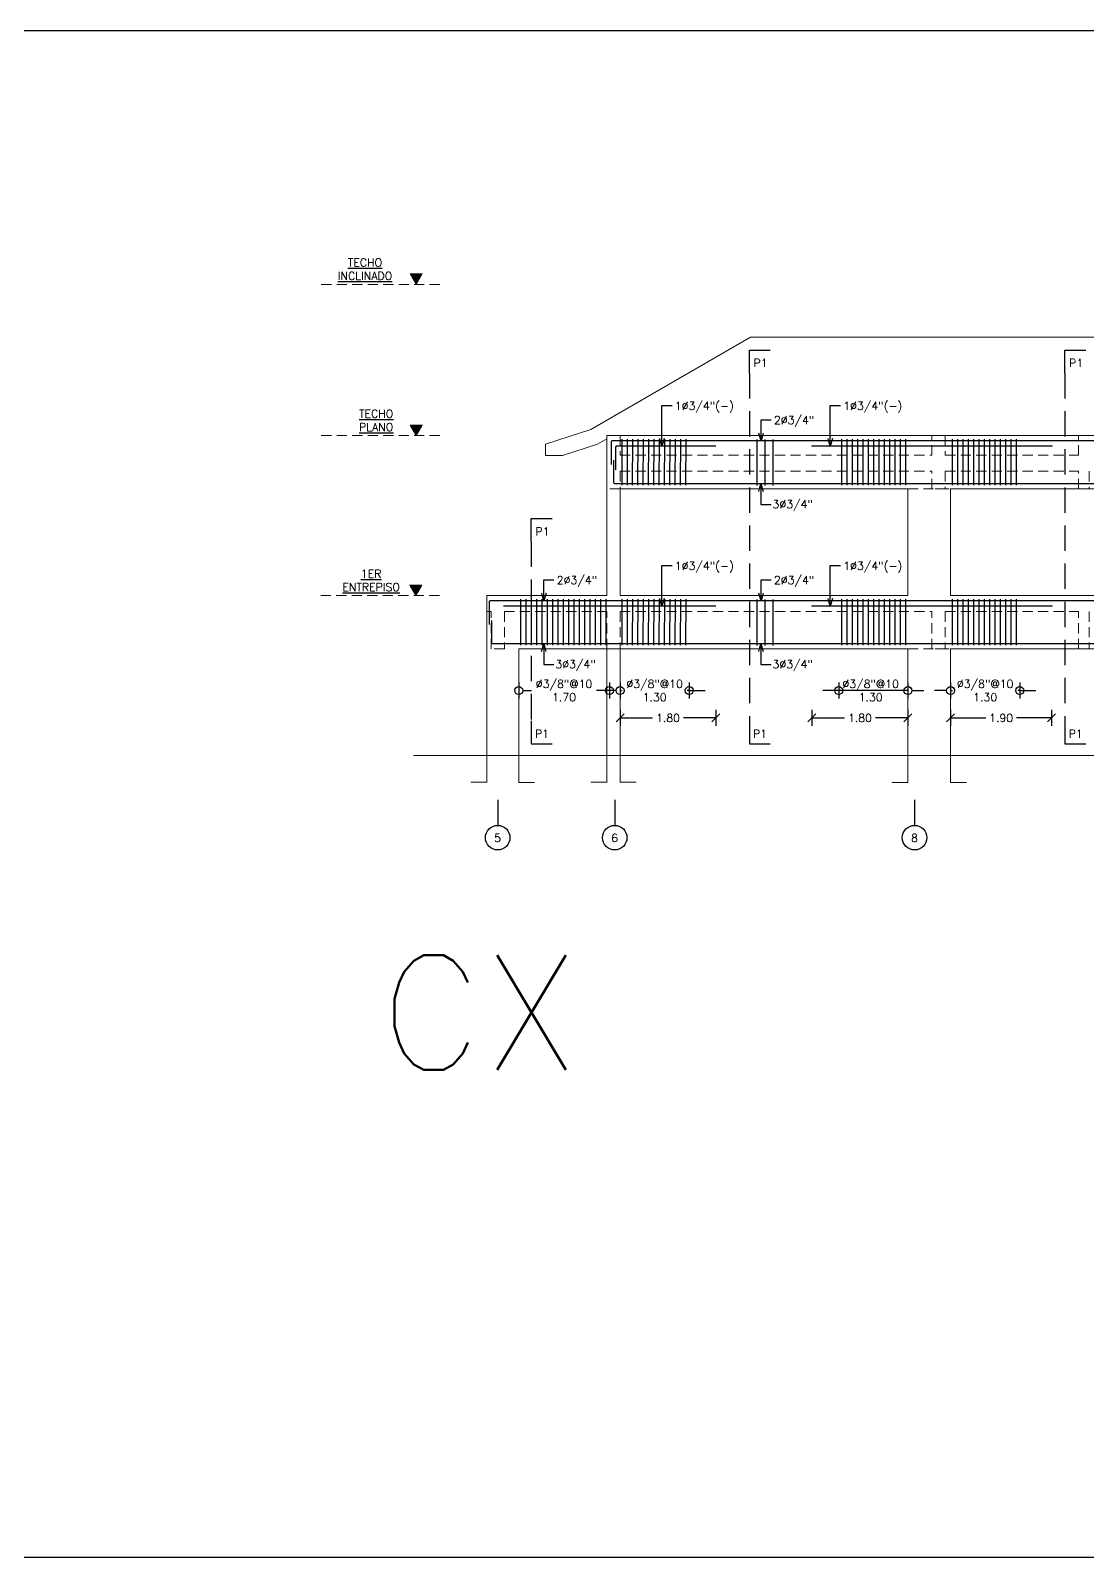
# Model space of a CAD drawing. Header units: metres. Extents: x -44 to 358, y -246 to 48.
# Drawn here: x 34.61 to 54.43, y -168.63 to -140.01 of the extents above; entities that cross this region are included whole.
import ezdxf

# ---------------------------------------------------------------- set-up
doc = ezdxf.new("R2010")
doc.units = ezdxf.units.M
doc.header["$LTSCALE"] = 0.3
doc.header["$PDMODE"] = 3
for name, pattern in [('CONTINUA', [0]), ('HIDDEN', [9.525, 6.35, -3.175]), ('HIDDEN2', [4.7625, 3.175, -1.5875])]:
    doc.linetypes.add(name, pattern=pattern)
for name, color, linetype in [('001-ACERO', 5, 'Continuous'), ('001-DIMLOSA', 4, 'Continuous'), ('001-DIMTEXTO', 4, 'Continuous'), ('001-EJES', 4, 'Continuous'), ('002-SECCION', 1, 'CONTINUA'), ('ACERO', 5, 'Continuous'), ('DIMPORTICO', 4, 'Continuous'), ('DIMTEXTO', 4, 'Continuous'), ('SECCION', 1, 'Continuous'), ('TEXTO1', 1, 'Continuous'), ('VIGA-LOSA', 1, 'Continuous')]:
    doc.layers.add(name, color=color, linetype=linetype)
doc.layers.add('Losa', color=8, linetype='HIDDEN', lineweight=18)
doc.styles.add('SIMPLEX', font='simplex_.ttf', dxfattribs={"height": 0.2})
doc.styles.add('SMPLEX', font='simplex.shx')
doc.dimstyles.new('BDIM-75', dxfattribs={"dimscale": 0.75, "dimtxt": 0.2, "dimasz": 0.2, "dimexe": 0.2, "dimexo": 0.2, "dimgap": 0.1, "dimtad": 0, "dimtih": 1, "dimtoh": 1, "dimzin": 0, "dimdsep": 46, "dimtxsty": 'SIMPLEX', "dimblk": 'OBLIQUE', "dimcen": 0.2, "dimdle": 0.2, "dimclrd": 4, "dimclre": 4, "dimclrt": 256, "dimadec": 0, "dimazin": 0, "dimtfac": 1, "dimtofl": 0, "dimtmove": 1, "dimatfit": 3, "dimldrblk": 'OPEN30', "dimfxl": 0.15, "dimtfill": 1, "dimtolj": 1, "dimtzin": 0, "dimlwd": -1, "dimlwe": -1, "dimarcsym": 0})
doc.dimstyles.new('DIM-75', dxfattribs={"dimscale": 0.75, "dimtxt": 0.2, "dimasz": 0.2, "dimexe": 0.2, "dimexo": 0.2, "dimgap": 0.1, "dimtad": 0, "dimtih": 1, "dimtoh": 1, "dimzin": 0, "dimdsep": 46, "dimtxsty": 'SMPLEX', "dimblk1": 'OBLIQUE', "dimblk2": 'OBLIQUE', "dimsah": 1, "dimcen": 0.2, "dimclrd": 4, "dimclre": 4, "dimclrt": 4, "dimadec": 0, "dimazin": 0, "dimtfac": 1, "dimtmove": 0, "dimatfit": 3, "dimldrblk": 'OBLIQUE', "dimfxl": 0.2, "dimfxlon": 1, "dimtfill": 1, "dimtolj": 1, "dimtzin": 0, "dimarcsym": 0})

# ---------------------------------------------------------------- blocks, each defined once
blk = doc.blocks.new('A$C2BC87D2B')
at = {"layer": '001-DIMTEXTO', "lineweight": 0}
h = blk.add_hatch(color=4, dxfattribs=at)
h.dxf.hatch_style = 1
h.paths.add_polyline_path([(0, 0), (0.112, 0.194), (-0.112, 0.194)])
at = {"layer": '001-DIMTEXTO', "color": 4, "lineweight": 0, "flags": 128}
blk.add_lwpolyline([(0, 0), (0.112, 0.194), (-0.112, 0.194)], close=True, dxfattribs=at)
blk = doc.blocks.new('_OBLIQUE')
at = {"color": 0, "linetype": 'ByBlock'}
blk.add_line((-0.5, -0.5), (0.5, 0.5), dxfattribs=at)
blk = doc.blocks.new('_Open30')
at = {"color": 0, "lineweight": -2}
for p, q in [((-1, 0.27), (0, 0)), ((0, 0), (-1, -0.27)), ((0, 0), (-1, 0))]:
    blk.add_line(p, q, dxfattribs=at)
blk = doc.blocks.new('*U858')
at = {"layer": '001-ACERO'}
blk.add_line((-0.001, -0.435), (0.001, 0.428), dxfattribs=at)
blk = doc.blocks.new('*U859')
at = {"layer": 'VIGA-LOSA', "color": 0, "linetype": 'ByBlock', "lineweight": -2, "transparency": 16777216}
for p in [(0, 0), (0.1, 0), (0.2, 0), (0.3, 0), (0.4, 0), (0.5, 0), (0.6, 0), (0.7, 0), (0.8, 0), (0.9, 0), (1, 0), (1.1, 0), (1.2, 0), (1.3, 0), (1.4, 0), (1.5, 0), (1.6, 0)]:
    blk.add_blockref('*U858', p, dxfattribs=at)
blk = doc.blocks.new('_DotBlank')
at = {"color": 0, "linetype": 'ByBlock', "lineweight": -2}
blk.add_line((-0.5, 0), (-1, 0), dxfattribs=at)
blk.add_circle((0, 0), 0.5, dxfattribs=at)
blk = doc.blocks.new('_Origin')
at = {"color": 0, "linetype": 'ByBlock', "lineweight": -2}
blk.add_line((0, 0), (-1, 0), dxfattribs=at)
blk.add_circle((0, 0), 0.5, dxfattribs=at)
blk = doc.blocks.new('*D860')
at = {"layer": '001-DIMTEXTO', "color": 4, "lineweight": -2, "transparency": 16777216}
for p, q in [((43.765, -152.234), (43.765, -152.534)), ((45.465, -152.234), (45.465, -152.534)), ((43.915, -152.384), (44.004, -152.384)), ((45.315, -152.384), (45.226, -152.384))]:
    blk.add_line(p, q, dxfattribs=at)
at = {"layer": 'DEFPOINTS', "color": 0, "transparency": 16777216}
for p in [(43.765, -151.604), (45.465, -151.604), (45.465, -152.384)]:
    blk.add_point(p, dxfattribs=at)
at = {"layer": '001-DIMTEXTO', "color": 4, "lineweight": -2, "transparency": 16777216, "xscale": 0.15, "yscale": 0.15, "zscale": 0.15, "rotation": 180}
blk.add_blockref('_DotBlank', (43.765, -152.384), dxfattribs=at)
at = {"layer": '001-DIMTEXTO', "color": 4, "lineweight": -2, "transparency": 16777216, "xscale": 0.15, "yscale": 0.15, "zscale": 0.15}
blk.add_blockref('_Origin', (45.465, -152.384), dxfattribs=at)
at = {"layer": '001-DIMTEXTO', "color": 4, "transparency": 16777216, "insert": (44.615, -152.384), "char_height": 0.15, "attachment_point": 5, "style": 'SMPLEX'}
blk.add_mtext('\\A1;∅3/8"@10\\P1.70', dxfattribs=at)
blk = doc.blocks.new('*D861')
at = {"layer": '001-DIMTEXTO', "color": 4, "lineweight": -2, "transparency": 16777216}
for p, q in [((49.767, -152.234), (49.767, -152.534)), ((51.065, -152.234), (51.065, -152.534)), ((49.617, -152.384), (49.467, -152.384)), ((51.065, -152.384), (49.767, -152.384)), ((51.215, -152.384), (51.365, -152.384))]:
    blk.add_line(p, q, dxfattribs=at)
at = {"layer": 'DEFPOINTS', "color": 0, "transparency": 16777216}
for p in [(49.767, -151.604), (51.065, -151.604), (49.767, -152.384)]:
    blk.add_point(p, dxfattribs=at)
at = {"layer": '001-DIMTEXTO', "color": 4, "lineweight": -2, "transparency": 16777216, "xscale": 0.15, "yscale": 0.15, "zscale": 0.15}
blk.add_blockref('_Origin', (49.767, -152.384), dxfattribs=at)
at = {"layer": '001-DIMTEXTO', "color": 4, "lineweight": -2, "transparency": 16777216, "xscale": 0.15, "yscale": 0.15, "zscale": 0.15, "rotation": 180}
blk.add_blockref('_DotBlank', (51.065, -152.384), dxfattribs=at)
at = {"layer": '001-DIMTEXTO', "color": 4, "transparency": 16777216, "insert": (50.366, -152.384), "char_height": 0.15, "attachment_point": 5, "style": 'SMPLEX'}
blk.add_mtext('\\A1;∅3/8"@10\\P1.30', dxfattribs=at)
blk = doc.blocks.new('*U862')
at = {"layer": '001-ACERO'}
blk.add_line((-0.001, -0.435), (0.001, 0.428), dxfattribs=at)
blk = doc.blocks.new('*U863')
at = {"layer": 'VIGA-LOSA', "color": 0, "linetype": 'ByBlock', "lineweight": -2, "transparency": 16777216}
for p in [(0, 0), (0.1, 0), (0.2, 0), (0.3, 0), (0.4, 0), (0.5, 0), (0.6, 0), (0.7, 0), (0.8, 0), (0.9, 0), (1, 0), (1.1, 0), (1.2, 0)]:
    blk.add_blockref('*U862', p, dxfattribs=at)
blk = doc.blocks.new('*U864')
at = {"layer": '001-ACERO'}
blk.add_line((-0.001, -0.685), (0.001, 0.175), dxfattribs=at)
blk = doc.blocks.new('*U865')
at = {"layer": 'VIGA-LOSA', "color": 0, "linetype": 'ByBlock', "lineweight": -2, "transparency": 16777216}
for p in [(0, 0), (0.15, 0), (0.3, 0)]:
    blk.add_blockref('*U864', p, dxfattribs=at)
blk = doc.blocks.new('*U868')
at = {"layer": '001-ACERO'}
blk.add_line((-0.001, -0.435), (0.001, 0.428), dxfattribs=at)
blk = doc.blocks.new('*U869')
at = {"layer": 'VIGA-LOSA', "color": 0, "linetype": 'ByBlock', "lineweight": -2, "transparency": 16777216}
for p in [(0, 0), (0.1, 0), (0.2, 0), (0.3, 0), (0.4, 0), (0.5, 0), (0.6, 0), (0.7, 0), (0.8, 0), (0.9, 0), (1, 0), (1.1, 0), (1.2, 0)]:
    blk.add_blockref('*U868', p, dxfattribs=at)
blk = doc.blocks.new('*D870')
at = {"layer": '001-DIMTEXTO', "color": 4, "lineweight": -2, "transparency": 16777216}
for p, q in [((51.865, -152.234), (51.865, -152.534)), ((53.162, -152.234), (53.162, -152.534)), ((51.715, -152.384), (51.565, -152.384)), ((51.865, -152.384), (51.903, -152.384)), ((53.162, -152.384), (53.124, -152.384)), ((53.312, -152.384), (53.462, -152.384))]:
    blk.add_line(p, q, dxfattribs=at)
at = {"layer": 'DEFPOINTS', "color": 0, "transparency": 16777216}
for p in [(51.865, -151.604), (53.162, -151.604), (53.162, -152.384)]:
    blk.add_point(p, dxfattribs=at)
at = {"layer": '001-DIMTEXTO', "color": 4, "lineweight": -2, "transparency": 16777216, "xscale": 0.15, "yscale": 0.15, "zscale": 0.15}
blk.add_blockref('_DotBlank', (51.865, -152.384), dxfattribs=at)
at = {"layer": '001-DIMTEXTO', "color": 4, "lineweight": -2, "transparency": 16777216, "xscale": 0.15, "yscale": 0.15, "zscale": 0.15, "rotation": 180}
blk.add_blockref('_Origin', (53.162, -152.384), dxfattribs=at)
at = {"layer": '001-DIMTEXTO', "color": 4, "transparency": 16777216, "insert": (52.514, -152.384), "char_height": 0.15, "attachment_point": 5, "style": 'SMPLEX'}
blk.add_mtext('\\A1;∅3/8"@10\\P1.30', dxfattribs=at)
blk = doc.blocks.new('*U933')
at = {"color": 8, "linetype": 'HIDDEN2', "ltscale": 0.5}
blk.add_line((0, 3.076), (0, -3.444), dxfattribs=at)
at = {"color": 6, "linetype": 'CONTINUA'}
for points in [[(0, 3.076), (0, 3.507), (0.391, 3.507)], [(0, -3.444), (0, -3.875), (0.391, -3.875)]]:
    blk.add_lwpolyline(points, dxfattribs=at)
at = {"color": 4, "style": 'SMPLEX'}
for tag, p in [('P##', (0.078, 3.19)), ('P#', (0.069, -3.76))]:
    blk.add_attdef(tag, p, '', height=0.15, dxfattribs=at)
blk = doc.blocks.new('*U1468')
at = {"layer": '001-ACERO'}
blk.add_line((-0.001, -0.435), (0.001, 0.428), dxfattribs=at)
blk = doc.blocks.new('*U1469')
at = {"layer": 'VIGA-LOSA', "color": 0, "linetype": 'ByBlock', "lineweight": -2, "transparency": 16777216}
for p in [(0, 0), (0.1, 0), (0.2, 0), (0.3, 0), (0.4, 0), (0.5, 0), (0.6, 0), (0.7, 0), (0.8, 0), (0.9, 0), (1, 0), (1.1, 0), (1.2, 0)]:
    blk.add_blockref('*U1468', p, dxfattribs=at)
blk = doc.blocks.new('*D1470')
at = {"layer": '001-DIMTEXTO', "color": 4, "lineweight": -2, "transparency": 16777216}
for p, q in [((45.665, -152.234), (45.665, -152.534)), ((46.962, -152.234), (46.962, -152.534)), ((45.515, -152.384), (45.365, -152.384)), ((45.665, -152.384), (45.703, -152.384)), ((46.962, -152.384), (46.924, -152.384)), ((47.112, -152.384), (47.262, -152.384))]:
    blk.add_line(p, q, dxfattribs=at)
at = {"layer": 'DEFPOINTS', "color": 0, "transparency": 16777216}
for p in [(45.665, -151.604), (46.962, -151.604), (46.962, -152.384)]:
    blk.add_point(p, dxfattribs=at)
at = {"layer": '001-DIMTEXTO', "color": 4, "lineweight": -2, "transparency": 16777216, "xscale": 0.15, "yscale": 0.15, "zscale": 0.15}
blk.add_blockref('_DotBlank', (45.665, -152.384), dxfattribs=at)
at = {"layer": '001-DIMTEXTO', "color": 4, "lineweight": -2, "transparency": 16777216, "xscale": 0.15, "yscale": 0.15, "zscale": 0.15, "rotation": 180}
blk.add_blockref('_Origin', (46.962, -152.384), dxfattribs=at)
at = {"layer": '001-DIMTEXTO', "color": 4, "transparency": 16777216, "insert": (46.314, -152.384), "char_height": 0.15, "attachment_point": 5, "style": 'SMPLEX'}
blk.add_mtext('\\A1;∅3/8"@10\\P1.30', dxfattribs=at)
blk = doc.blocks.new('*D1474')
at = {"layer": '001-DIMTEXTO', "color": 4, "lineweight": -2, "transparency": 16777216}
for p, q in [((45.665, -152.748), (45.665, -153.048)), ((47.465, -152.748), (47.465, -153.048)), ((45.665, -152.898), (46.276, -152.898)), ((47.465, -152.898), (46.854, -152.898))]:
    blk.add_line(p, q, dxfattribs=at)
at = {"layer": 'DEFPOINTS', "color": 0, "transparency": 16777216}
for p in [(45.665, -151.604), (47.465, -151.604), (47.465, -152.898)]:
    blk.add_point(p, dxfattribs=at)
at = {"layer": '001-DIMTEXTO', "color": 4, "lineweight": -2, "transparency": 16777216, "xscale": 0.15, "yscale": 0.15, "zscale": 0.15, "rotation": 180}
blk.add_blockref('_OBLIQUE', (45.665, -152.898), dxfattribs=at)
at = {"layer": '001-DIMTEXTO', "color": 4, "lineweight": -2, "transparency": 16777216, "xscale": 0.15, "yscale": 0.15, "zscale": 0.15}
blk.add_blockref('_OBLIQUE', (47.465, -152.898), dxfattribs=at)
at = {"layer": '001-DIMTEXTO', "color": 4, "transparency": 16777216, "insert": (46.565, -152.898), "char_height": 0.15, "attachment_point": 5, "style": 'SMPLEX', "bg_fill": 3, "box_fill_scale": 1.1, "bg_fill_color": 256, "bg_fill_true_color": 13158600, "bg_fill_transparency": 0}
blk.add_mtext('\\A1;1.80', dxfattribs=at)
blk = doc.blocks.new('*D1475')
at = {"layer": '001-DIMTEXTO', "color": 4, "lineweight": -2, "transparency": 16777216}
for p, q in [((49.265, -152.748), (49.265, -153.048)), ((51.065, -152.748), (51.065, -153.048)), ((49.265, -152.898), (49.876, -152.898)), ((51.065, -152.898), (50.454, -152.898))]:
    blk.add_line(p, q, dxfattribs=at)
at = {"layer": 'DEFPOINTS', "color": 0, "transparency": 16777216}
for p in [(49.265, -151.604), (51.065, -151.604), (51.065, -152.898)]:
    blk.add_point(p, dxfattribs=at)
at = {"layer": '001-DIMTEXTO', "color": 4, "lineweight": -2, "transparency": 16777216, "xscale": 0.15, "yscale": 0.15, "zscale": 0.15, "rotation": 180}
blk.add_blockref('_OBLIQUE', (49.265, -152.898), dxfattribs=at)
at = {"layer": '001-DIMTEXTO', "color": 4, "lineweight": -2, "transparency": 16777216, "xscale": 0.15, "yscale": 0.15, "zscale": 0.15}
blk.add_blockref('_OBLIQUE', (51.065, -152.898), dxfattribs=at)
at = {"layer": '001-DIMTEXTO', "color": 4, "transparency": 16777216, "insert": (50.165, -152.898), "char_height": 0.15, "attachment_point": 5, "style": 'SMPLEX', "bg_fill": 3, "box_fill_scale": 1.1, "bg_fill_color": 256, "bg_fill_true_color": 13158600, "bg_fill_transparency": 0}
blk.add_mtext('\\A1;1.80', dxfattribs=at)
blk = doc.blocks.new('*D1477')
at = {"layer": '001-DIMTEXTO', "color": 4, "lineweight": -2, "transparency": 16777216}
for p, q in [((51.865, -152.748), (51.865, -153.048)), ((53.761, -152.748), (53.761, -153.048)), ((51.865, -152.898), (52.524, -152.898)), ((53.761, -152.898), (53.102, -152.898))]:
    blk.add_line(p, q, dxfattribs=at)
at = {"layer": 'DEFPOINTS', "color": 0, "transparency": 16777216}
for p in [(51.865, -151.604), (53.761, -151.604), (53.761, -152.898)]:
    blk.add_point(p, dxfattribs=at)
at = {"layer": '001-DIMTEXTO', "color": 4, "lineweight": -2, "transparency": 16777216, "xscale": 0.15, "yscale": 0.15, "zscale": 0.15, "rotation": 180}
blk.add_blockref('_OBLIQUE', (51.865, -152.898), dxfattribs=at)
at = {"layer": '001-DIMTEXTO', "color": 4, "lineweight": -2, "transparency": 16777216, "xscale": 0.15, "yscale": 0.15, "zscale": 0.15}
blk.add_blockref('_OBLIQUE', (53.761, -152.898), dxfattribs=at)
at = {"layer": '001-DIMTEXTO', "color": 4, "transparency": 16777216, "insert": (52.813, -152.898), "char_height": 0.15, "attachment_point": 5, "style": 'SMPLEX', "bg_fill": 3, "box_fill_scale": 1.1, "bg_fill_color": 256, "bg_fill_true_color": 13158600, "bg_fill_transparency": 0}
blk.add_mtext('\\A1;1.90', dxfattribs=at)
blk = doc.blocks.new('*U1511')
at = {"layer": '001-ACERO'}
blk.add_line((-0.001, -0.435), (0.001, 0.428), dxfattribs=at)
blk = doc.blocks.new('*U1512')
at = {"layer": 'VIGA-LOSA', "color": 0, "linetype": 'ByBlock', "lineweight": -2, "transparency": 16777216}
for p in [(0, 0), (0.1, 0), (0.2, 0), (0.3, 0), (0.4, 0), (0.5, 0), (0.6, 0), (0.7, 0), (0.8, 0), (0.9, 0), (1, 0), (1.1, 0), (1.2, 0)]:
    blk.add_blockref('*U1511', p, dxfattribs=at)
blk = doc.blocks.new('*U1513')
at = {"layer": '001-ACERO'}
blk.add_line((-0.001, -0.685), (0.001, 0.175), dxfattribs=at)
blk = doc.blocks.new('*U1514')
at = {"layer": 'VIGA-LOSA', "color": 0, "linetype": 'ByBlock', "lineweight": -2, "transparency": 16777216}
for p in [(0, 0), (0.15, 0), (0.3, 0)]:
    blk.add_blockref('*U1513', p, dxfattribs=at)
blk = doc.blocks.new('*U1517')
at = {"layer": '001-ACERO'}
blk.add_line((-0.001, -0.435), (0.001, 0.428), dxfattribs=at)
blk = doc.blocks.new('*U1518')
at = {"layer": 'VIGA-LOSA', "color": 0, "linetype": 'ByBlock', "lineweight": -2, "transparency": 16777216}
for p in [(0, 0), (0.1, 0), (0.2, 0), (0.3, 0), (0.4, 0), (0.5, 0), (0.6, 0), (0.7, 0), (0.8, 0), (0.9, 0), (1, 0), (1.1, 0), (1.2, 0)]:
    blk.add_blockref('*U1517', p, dxfattribs=at)
blk = doc.blocks.new('*U1507')
at = {"layer": '001-ACERO'}
blk.add_line((-0.001, -0.435), (0.001, 0.428), dxfattribs=at)
blk = doc.blocks.new('*U1508')
at = {"layer": 'VIGA-LOSA', "color": 0, "linetype": 'ByBlock', "lineweight": -2, "transparency": 16777216}
for p in [(0, 0), (0.1, 0), (0.2, 0), (0.3, 0), (0.4, 0), (0.5, 0), (0.6, 0), (0.7, 0), (0.8, 0), (0.9, 0), (1, 0), (1.1, 0), (1.2, 0)]:
    blk.add_blockref('*U1507', p, dxfattribs=at)
blk = doc.blocks.new('*U1520')
at = {"color": 8, "linetype": 'HIDDEN2', "ltscale": 0.5}
blk.add_line((0, -0.083), (0, -3.444), dxfattribs=at)
at = {"color": 6, "linetype": 'CONTINUA'}
for points in [[(0, -0.083), (0, 0.348), (0.391, 0.348)], [(0, -3.444), (0, -3.875), (0.391, -3.875)]]:
    blk.add_lwpolyline(points, dxfattribs=at)
at = {"color": 4, "style": 'SMPLEX'}
for tag, p in [('P##', (0.078, 0.03)), ('P#', (0.069, -3.76))]:
    blk.add_attdef(tag, p, '', height=0.15, dxfattribs=at)

msp = doc.modelspace()

# ---------------------------------------------------------------- linework, layer by layer
at = {"layer": '001-EJES', "color": 1, "ltscale": 0.02}
for p, q in [((43.369831, -154.4336038), (43.369831, -154.9118178)), ((45.564831, -154.4336038), (45.564831, -154.9118178)), ((51.189831, -154.4336038), (51.189831, -154.9118178))]:
    msp.add_line(p, q, dxfattribs=at)
at = {"layer": '001-EJES', "color": 1}
for centre in [(43.369831, -155.1418477), (45.564831, -155.1418477), (51.189831, -155.1418477)]:
    msp.add_circle(centre, 0.2300299, dxfattribs=at)
at = {"layer": '002-SECCION', "lineweight": 0}
for p, q in [((45.414831, -150.6040788), (45.414831, -147.6040788)), ((45.414831, -147.6040788), (57.6146723, -147.6040788)), ((45.664831, -150.6040788), (45.664831, -148.6040788)), ((45.664831, -148.6040788), (51.064831, -148.6040788)), ((51.064831, -150.6040788), (51.064831, -148.6040788)), ((51.864831, -150.6040788), (51.864831, -148.6040788)), ((51.864831, -148.6040788), (57.6146723, -148.6040788)), ((43.164831, -150.6040788), (43.164831, -154.1040788)), ((43.164831, -150.6040788), (45.414831, -150.6040788)), ((45.664831, -150.6040788), (51.064831, -150.6040788)), ((51.864831, -150.6040788), (57.6146723, -150.6040788)), ((43.764831, -151.6040788), (43.764831, -154.1060475)), ((43.764831, -151.6040788), (45.464831, -151.6040788)), ((45.414831, -151.6040788), (45.414831, -154.1060475)), ((45.664831, -151.6040788), (45.664831, -154.1060475)), ((45.664831, -151.6040788), (51.064831, -151.6040788)), ((51.064831, -154.1060475), (51.064831, -151.6040788)), ((51.864831, -154.1060475), (51.864831, -151.6040788)), ((51.864831, -151.6040788), (57.6146723, -151.6040788)), ((42.864831, -154.1040788), (43.164831, -154.1040788)), ((43.7627952, -154.1060475), (44.0627952, -154.1060475)), ((45.114831, -154.1040788), (45.414831, -154.1040788)), ((45.664831, -154.1040788), (45.964831, -154.1040788)), ((50.764831, -154.1060475), (51.064831, -154.1060475)), ((51.864831, -154.1060475), (52.164831, -154.1060475))]:
    msp.add_line(p, q, dxfattribs=at)
at = {"layer": 'ACERO'}
for points in [[(45.5164926, -147.7040788, 0.4142135624), (45.4964926, -147.7240788), (45.4964926, -148.1468259)], [(45.5415963, -148.0679802), (45.5430924, -148.484551, 0.4073149712), (45.5630868, -148.5040788)], [(43.2175264, -150.707554, 0.2480042517), (43.2087928, -150.7240788), (43.2087928, -151.1468259)], [(68.9539823, -150.7040788), (43.2287928, -150.7040788, 0.1507257483), (43.2175264, -150.707554, 0.1507257483)], [(43.2538964, -151.0679802), (43.2553926, -151.484551, 0.4073149712), (43.275387, -151.5040788)]]:
    msp.add_lwpolyline(points, format="xyb", dxfattribs=at)
for points in [[(68.9539823, -147.7040788), (45.5164926, -147.7040788)], [(45.5630868, -148.5040788), (68.8961217, -148.5040788)], [(43.275387, -151.5040788), (68.8961217, -151.5040788)]]:
    msp.add_lwpolyline(points, dxfattribs=at)
at = {"layer": 'ACERO', "color": 6}
msp.add_lwpolyline([(45.6018262, -147.8040788, 0.4142135624), (45.5818262, -147.8240788), (45.5818262, -148.2468259)], format="xyb", dxfattribs=at)
for points in [[(47.464831, -147.8040788), (45.6018262, -147.8040788)], [(53.7749847, -147.8040788), (49.258371, -147.8040788)], [(47.464831, -150.8040788), (43.478674, -150.8040788)], [(53.7749847, -150.8040788), (49.258371, -150.8040788)]]:
    msp.add_lwpolyline(points, dxfattribs=at)
at = {"layer": 'DIMTEXTO'}
msp.add_lwpolyline([(-5.0701956, -140.0118319), (167.0422281, -140.0118319), (167.0422281, -168.6345631), (-5.0701956, -168.6345631)], close=True, dxfattribs=at)
at = {"layer": 'Losa', "lineweight": 0, "ltscale": 0.1}
for p, q in [((42.2844581, -144.7698019), (40.032589, -144.7698019)), ((42.2844581, -147.6040788), (40.032589, -147.6040788)), ((45.664831, -147.9743807), (51.514831, -147.9743807)), ((51.764831, -147.9743807), (54.264831, -147.9743807)), ((45.664831, -148.2743807), (51.514831, -148.2743807)), ((51.764831, -148.2743807), (54.264831, -148.2743807)), ((51.064831, -148.6040788), (51.864831, -148.6040788)), ((42.2766368, -150.6040788), (40.0247677, -150.6040788)), ((43.244831, -150.9040788), (43.164831, -150.9040788)), ((43.494831, -150.9040788), (45.414831, -150.9040788)), ((45.664831, -150.9040788), (51.514831, -150.9040788)), ((51.764831, -150.9040788), (54.264831, -150.9040788)), ((44.064831, -151.6040788), (43.764831, -151.6040788)), ((51.064831, -151.6040788), (51.864831, -151.6040788))]:
    msp.add_line(p, q, dxfattribs=at)
at = {"layer": 'Losa', "linetype": 'CONTINUA', "lineweight": 0, "ltscale": 0.1}
msp.add_line((60.6115706, -145.7582722), (48.1148311, -145.7582722), dxfattribs=at)
for points in [[(48.1148311, -145.7582722), (45.1169468, -147.4891015), (44.2648311, -147.7659707), (44.2648311, -147.9762632)], [(45.414831, -147.6635282), (45.2396399, -147.7646748), (44.5884379, -147.9762632), (44.2648311, -147.9762632)]]:
    msp.add_lwpolyline(points, dxfattribs=at)
at = {"layer": 'Losa', "lineweight": 0, "ltscale": 0.1}
for points in [[(45.664831, -147.6040788), (45.664831, -147.9743807)], [(51.514831, -147.9743807), (51.514831, -147.6040788)], [(51.764831, -147.6040788), (51.764831, -147.9743807)], [(54.264831, -147.9743807), (54.264831, -147.6040788)], [(45.664831, -148.2743807), (45.664831, -148.6040788), (45.414831, -148.6040788), (45.414831, -147.9040788)], [(51.764831, -148.2743807), (51.764831, -148.6040788), (51.514831, -148.6040788), (51.514831, -148.2743807)], [(54.464831, -148.2743807), (54.464831, -148.6040788), (54.264831, -148.6040788), (54.264831, -148.2743807)], [(43.494831, -150.9040788), (43.494831, -151.6040788), (43.244831, -151.6040788), (43.244831, -150.9040788)], [(51.764831, -150.9040788), (51.764831, -151.6040788), (51.514831, -151.6040788), (51.514831, -150.9040788)], [(54.464831, -150.9040788), (54.464831, -151.6040788), (54.264831, -151.6040788), (54.264831, -150.9040788)]]:
    msp.add_lwpolyline(points, dxfattribs=at)
at = {"layer": 'SECCION', "color": 8, "lineweight": 0, "ltscale": 0.0003}
msp.add_line((41.7904731, -153.6040788), (70.9970956, -153.6040788), dxfattribs=at)

# ---------------------------------------------------------------- block references
for name, p in [('*U933', (48.0904383, -149.5077944)), ('*U933', (54.0108092, -149.5077944)), ('*U1520', (44.0011322, -149.5077944))]:
    msp.add_blockref(name, p).add_auto_attribs({'P#': 'P1', 'P##': 'P1'})
at = {"layer": 'TEXTO1', "ltscale": 2}
for p in [(41.8401735, -144.7695355), (41.8401735, -147.6038124), (41.8323522, -150.6038124)]:
    msp.add_blockref('A$C2BC87D2B', p, dxfattribs=at)
at = {"layer": 'VIGA-LOSA'}
for name, p in [('*U1508', (45.7029313, -148.1010377)), ('*U1514', (48.2372242, -147.8530065)), ('*U1518', (51.9029313, -148.1010377)), ('*U859', (43.8029313, -151.1010377)), ('*U1469', (45.7029313, -151.1010377)), ('*U865', (48.2372242, -150.8530065)), ('*U869', (51.9029313, -151.1010377))]:
    msp.add_blockref(name, p, dxfattribs=at)
at = {"layer": 'VIGA-LOSA', "xscale": -1}
for name, p in [('*U1512', (51.0267308, -148.1010377)), ('*U863', (51.0267308, -151.1010377))]:
    msp.add_blockref(name, p, dxfattribs=at)

# ---------------------------------------------------------------- texts
at = {"layer": 'DIMPORTICO', "color": 4, "style": 'SMPLEX'}
for s, p in [('1∅3/4"(-)', (46.6927238, -147.1231198)), ('1∅3/4"(-)', (49.8515938, -147.1231198)), ('2∅3/4"', (48.5511414, -147.3901443)), ('3∅3/4"', (48.5250693, -148.9666553)), ('1∅3/4"(-)', (46.6927238, -150.1231198)), ('1∅3/4"(-)', (49.8515938, -150.1231198)), ('2∅3/4"', (44.4781509, -150.3901443)), ('2∅3/4"', (48.5511414, -150.3901443)), ('3∅3/4"', (44.4520788, -151.9666553)), ('3∅3/4"', (48.5250693, -151.9666553))]:
    msp.add_text(s, height=0.15, rotation=360, dxfattribs=at).set_placement(p)
at = {"layer": 'DIMTEXTO', "color": 4, "insert": (43.0412196, -158.4205393), "char_height": 2.14629826, "attachment_point": 5, "style": 'SMPLEX'}
msp.add_mtext('CX', dxfattribs=at)

# ---------------------------------------------------------------- dimensions: what is measured, and where the dimension line sits
at = {"layer": '001-DIMTEXTO'}
for base, p1, p2, picture, middle in [((45.464831, -152.3841377), (43.764831, -151.6040788), (45.464831, -151.6040788), '*D860', (44.614831, -152.3841377)), ((46.9622087, -152.3841377), (45.664831, -151.6040788), (46.9622087, -151.6040788), '*D1470', (46.3135199, -152.3841377)), ((53.1622087, -152.3841377), (51.864831, -151.6040788), (53.1622087, -151.6040788), '*D870', (52.5135199, -152.3841377))]:
    dim = msp.add_linear_dim(base=base, p1=p1, p2=p2, text='∅3/8"@10\\P<>', dimstyle='DIM-75', override={"dimblk1": 'DotBlank', "dimblk2": 'Origin', "dimtfill": 0}, dxfattribs=at)
    dim.commit()
    dim.dimension.update_dxf_attribs({"geometry": picture, "text_midpoint": middle, "dimtype": 160})
dim = msp.add_linear_dim(base=(49.7674533, -152.3841377), p1=(51.064831, -151.6040788), p2=(49.7674533, -151.6040788), angle=180, text='∅3/8"@10\\P<>', dimstyle='DIM-75', override={"dimblk1": 'DotBlank', "dimblk2": 'Origin', "dimtfill": 0}, dxfattribs=at)
dim.commit()
dim.dimension.update_dxf_attribs({"geometry": '*D861', "text_midpoint": (50.3661422, -152.3841377), "dimtype": 160})

# ---------------------------------------------------------------- leaders
at = {"layer": '001-DIMLOSA', "lineweight": 0}
for points in [[(46.4507525, -147.8064448), (46.4507525, -147.0428193), (46.6397631, -147.0428193)], [(49.6096226, -147.8064448), (49.6096226, -147.0428193), (49.7986332, -147.0428193)], [(48.3091701, -147.7064448), (48.3091701, -147.3098438), (48.4981808, -147.3098438)], [(48.3082364, -148.5038198), (48.3082364, -148.8946928), (48.497247, -148.8946928)], [(46.4507525, -150.8064448), (46.4507525, -150.0428193), (46.6397631, -150.0428193)], [(49.6096226, -150.8064448), (49.6096226, -150.0428193), (49.7986332, -150.0428193)], [(44.2361797, -150.7064448), (44.2361797, -150.3098438), (44.4251903, -150.3098438)], [(48.3091701, -150.7064448), (48.3091701, -150.3098438), (48.4981808, -150.3098438)], [(44.2352459, -151.5038198), (44.2352459, -151.8946928), (44.4242565, -151.8946928)], [(48.3082364, -151.5038198), (48.3082364, -151.8946928), (48.497247, -151.8946928)]]:
    msp.add_leader(points, dimstyle='BDIM-75', override={"dimgap": 0.1, "dimtad": 0}, dxfattribs=at)

# ---------------------------------------------------------------- next in the draw order: texts
at = {"layer": '001-EJES', "color": 4, "ltscale": 0.02, "char_height": 0.15, "width": 0.15, "attachment_point": 5, "style": 'SMPLEX', "bg_fill": 3, "box_fill_scale": 1.25, "bg_fill_color": 256, "bg_fill_true_color": 13158600, "bg_fill_transparency": 0}
for s, insert in [('5', (43.3685085, -155.1478224)), ('6', (45.5635085, -155.1478224))]:
    msp.add_mtext(s, dxfattribs=dict(at, insert=insert))
at = {"layer": '001-EJES', "color": 4, "ltscale": 0.02, "insert": (51.1885085, -155.1478224), "char_height": 0.15, "attachment_point": 5, "style": 'SMPLEX', "bg_fill": 3, "box_fill_scale": 1.25, "bg_fill_color": 256, "bg_fill_true_color": 13158600, "bg_fill_transparency": 0}
msp.add_mtext('8', dxfattribs=at)
at = {"layer": 'TEXTO1', "color": 4, "char_height": 0.15, "width": 0.009586963, "attachment_point": 5, "style": 'SMPLEX', "bg_fill": 2}
for s, insert in [('\\A1;{\\LTECHO INCLINADO}', (40.8811121, -144.4859369)), ('\\A1;{\\LTECHO PLANO}', (41.0916775, -147.3202138)), ('\\A1;{\\L1ER ENTREPISO}', (40.9962699, -150.3202138))]:
    msp.add_mtext(s, dxfattribs=dict(at, insert=insert))

# ---------------------------------------------------------------- next in the draw order: dimensions: what is measured, and where the dimension line sits
at = {"layer": '001-DIMTEXTO'}
for base, p1, p2, picture, middle in [((47.464831, -152.8978294), (45.664831, -151.6040788), (47.464831, -151.6040788), '*D1474', (46.564831, -152.8978294)), ((51.064831, -152.8978294), (49.264831, -151.6040788), (51.064831, -151.6040788), '*D1475', (50.164831, -152.8978294)), ((53.7614448, -152.8978294), (51.864831, -151.6040788), (53.7614448, -151.6040788), '*D1477', (52.8131379, -152.8978294))]:
    dim = msp.add_linear_dim(base=base, p1=p1, p2=p2, dimstyle='DIM-75', dxfattribs=at)
    dim.commit()
    dim.dimension.update_dxf_attribs({"geometry": picture, "text_midpoint": middle})

# ---------------------------------------------------------------- next in the draw order: linework, layer by layer
at = {"layer": 'Losa', "lineweight": 0, "ltscale": 0.1}
msp.add_lwpolyline([(45.664831, -150.9040788), (45.664831, -151.6040788), (45.414831, -151.6040788), (45.414831, -150.9040788)], dxfattribs=at)

doc.saveas('drawing.dxf')
